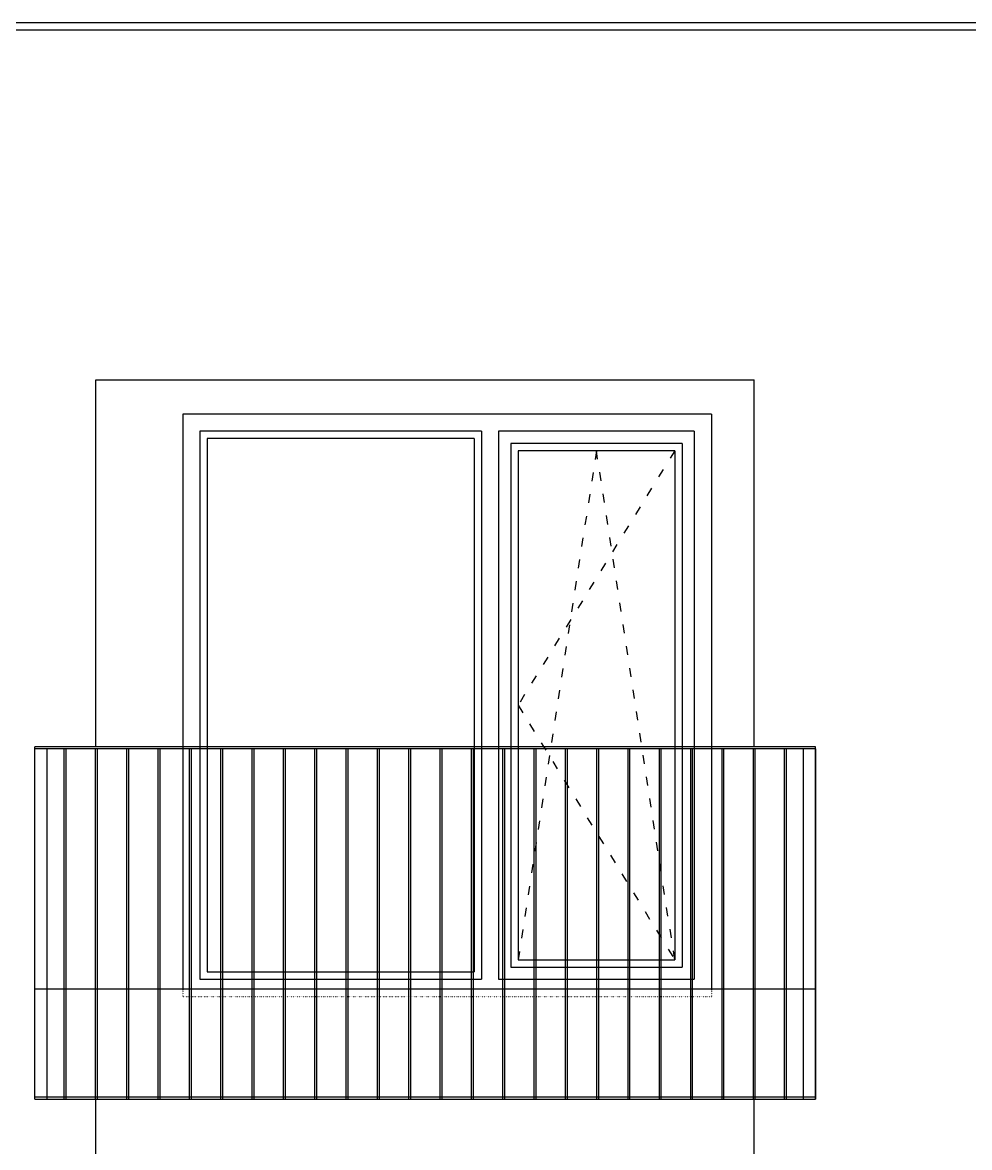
# Model space of a CAD drawing. Extents: x 3792242 to 5145247, y -1546315 to -1031918.
# Drawn here: x 3929675 to 3933545, y -1496378 to -1491780 of the extents above; entities that cross this region are included whole.
import ezdxf

# ---------------------------------------------------------------- set-up
doc = ezdxf.new("R2010")
doc.units = 0
doc.header["$MEASUREMENT"] = 0
doc.linetypes.add('ACAD_ISO03W100', pattern=[30, 12, -18])
doc.linetypes.add('ACAD_ISO07W100', pattern=[3.5, 0.5, -3])
for name, color, linetype in [('OKNÁ', 143, 'CONTINUOUS'), ('POZEMOK', 7, 'CONTINUOUS'), ('TENKÁ', 7, 'CONTINUOUS')]:
    doc.layers.add(name, color=color, linetype=linetype)

msp = doc.modelspace()

# ---------------------------------------------------------------- linework, layer by layer
at = {"layer": 'OKNÁ'}
for p, q in [((3931520, -1493480.27), (3930430, -1493480.27)), ((3930430, -1493480.27), (3930430, -1495660.27)), ((3931520, -1493480.27), (3931520, -1495660.27)), ((3932340, -1493530.27), (3931700, -1493530.27)), ((3931700, -1493530.27), (3931700, -1495610.27)), ((3932340, -1493530.27), (3932340, -1495610.27)), ((3931700, -1495610.27), (3932340, -1495610.27)), ((3930430, -1495660.27), (3931520, -1495660.27))]:
    msp.add_line(p, q, dxfattribs=at)
at = {"layer": 'OKNÁ', "linetype": 'ACAD_ISO03W100', "ltscale": 3}
for p, q in [((3932340, -1493530.27), (3931700, -1494570.27)), ((3932020, -1493530.27), (3931700, -1495610.27)), ((3932340, -1495610.27), (3932020, -1493530.27)), ((3931700, -1494570.27), (3932340, -1495610.27))]:
    msp.add_line(p, q, dxfattribs=at)
at = {"layer": 'POZEMOK', "color": 8, "ltscale": 0.15}
for p, q in [((3932915, -1494740.27), (3929725, -1494740.27)), ((3929725, -1496180.27), (3929725, -1494740.27)), ((3932915, -1494748.27), (3929725, -1494748.27)), ((3929775, -1494748.27), (3929775, -1496180.27)), ((3929844, -1494748.27), (3929844, -1496180.27)), ((3929852, -1494748.27), (3929852, -1496180.27)), ((3929972, -1494748.27), (3929972, -1496180.27)), ((3929980, -1494748.27), (3929980, -1496180.27)), ((3930100, -1494748.27), (3930100, -1496180.27)), ((3930108, -1494748.27), (3930108, -1496180.27)), ((3930228, -1494748.27), (3930228, -1496180.27)), ((3930236, -1494748.27), (3930236, -1496180.27)), ((3930356, -1494748.27), (3930356, -1496180.27)), ((3930364, -1494748.27), (3930364, -1496180.27)), ((3930484, -1494748.27), (3930484, -1496180.27)), ((3930492, -1494748.27), (3930492, -1496180.27)), ((3930612, -1494748.27), (3930612, -1496180.27)), ((3930620, -1494748.27), (3930620, -1496180.27)), ((3930740, -1494748.27), (3930740, -1496180.27)), ((3930748, -1494748.27), (3930748, -1496180.27)), ((3930868, -1494748.27), (3930868, -1496180.27)), ((3930876, -1494748.27), (3930876, -1496180.27)), ((3930996, -1494748.27), (3930996, -1496180.27)), ((3931004, -1494748.27), (3931004, -1496180.27)), ((3931124, -1494748.27), (3931124, -1496180.27)), ((3931132, -1494748.27), (3931132, -1496180.27)), ((3931252, -1494748.27), (3931252, -1496180.27)), ((3931260, -1494748.27), (3931260, -1496180.27)), ((3931380, -1494748.27), (3931380, -1496180.27)), ((3931388, -1494748.27), (3931388, -1496180.27)), ((3931508, -1494748.27), (3931508, -1496180.27)), ((3931516, -1494748.27), (3931516, -1496180.27)), ((3931636, -1494748.27), (3931636, -1496180.27)), ((3931644, -1494748.27), (3931644, -1496180.27)), ((3931764, -1494748.27), (3931764, -1496180.27)), ((3931772, -1494748.27), (3931772, -1496180.27)), ((3931892, -1494748.27), (3931892, -1496180.27)), ((3931900, -1494748.27), (3931900, -1496180.27)), ((3932020, -1494748.27), (3932020, -1496180.27)), ((3932028, -1494748.27), (3932028, -1496180.27)), ((3932148, -1494748.27), (3932148, -1496180.27)), ((3932156, -1494748.27), (3932156, -1496180.27)), ((3932276, -1494748.27), (3932276, -1496180.27)), ((3932284, -1494748.27), (3932284, -1496180.27)), ((3932404, -1494748.27), (3932404, -1496180.27)), ((3932412, -1494748.27), (3932412, -1496180.27)), ((3932532, -1494748.27), (3932532, -1496180.27)), ((3932540, -1494748.27), (3932540, -1496180.27)), ((3932660, -1494748.27), (3932660, -1496180.27)), ((3932668, -1494748.27), (3932668, -1496180.27)), ((3932788, -1494748.27), (3932788, -1496180.27)), ((3932796, -1494748.27), (3932796, -1496180.27)), ((3932865, -1494748.27), (3932865, -1496180.27)), ((3932915, -1496180.27), (3932915, -1494740.27)), ((3932915, -1494748.27), (3932915, -1496180.27)), ((3932915, -1495730.27), (3929725, -1495730.27)), ((3929725, -1496170.27), (3932915, -1496170.27)), ((3929725, -1496180.27), (3932915, -1496180.27))]:
    msp.add_line(p, q, dxfattribs=at)
at = {"layer": 'TENKÁ'}
for p, q in [((3903205, -1491780.27), (3940757.191, -1491780.27)), ((3903205, -1491810.27), (3935845, -1491810.27)), ((3929975, -1493240.27), (3932665, -1493240.27)), ((3929975, -1494740.27), (3929975, -1493240.27)), ((3932665, -1494740.27), (3932665, -1493240.27)), ((3932490, -1493380.27), (3930330, -1493380.27)), ((3930330, -1493380.27), (3930330, -1495730.27)), ((3932490, -1493380.27), (3932490, -1495730.27)), ((3931550, -1493450.27), (3930400, -1493450.27)), ((3930400, -1493450.27), (3930400, -1495690.27)), ((3931550, -1493450.27), (3931550, -1495690.27)), ((3932420, -1493450.27), (3931620, -1493450.27)), ((3931620, -1493450.27), (3931620, -1495690.27)), ((3932420, -1493450.27), (3932420, -1495690.27)), ((3932370, -1493500.27), (3931670, -1493500.27)), ((3931670, -1493500.27), (3931670, -1495640.27)), ((3932370, -1493500.27), (3932370, -1495640.27)), ((3931670, -1495640.27), (3932370, -1495640.27)), ((3930400, -1495690.27), (3931550, -1495690.27)), ((3931620, -1495690.27), (3932420, -1495690.27)), ((3929975, -1497740.27), (3929975, -1496180.27)), ((3932665, -1497740.27), (3932665, -1496180.27))]:
    msp.add_line(p, q, dxfattribs=at)
at = {"layer": 'TENKÁ', "linetype": 'ACAD_ISO07W100'}
for p, q in [((3930330, -1495730.27), (3930330, -1495760.27)), ((3932490, -1495730.27), (3932490, -1495760.27)), ((3930330, -1495760.27), (3932490, -1495760.27))]:
    msp.add_line(p, q, dxfattribs=at)

doc.saveas('drawing.dxf')
